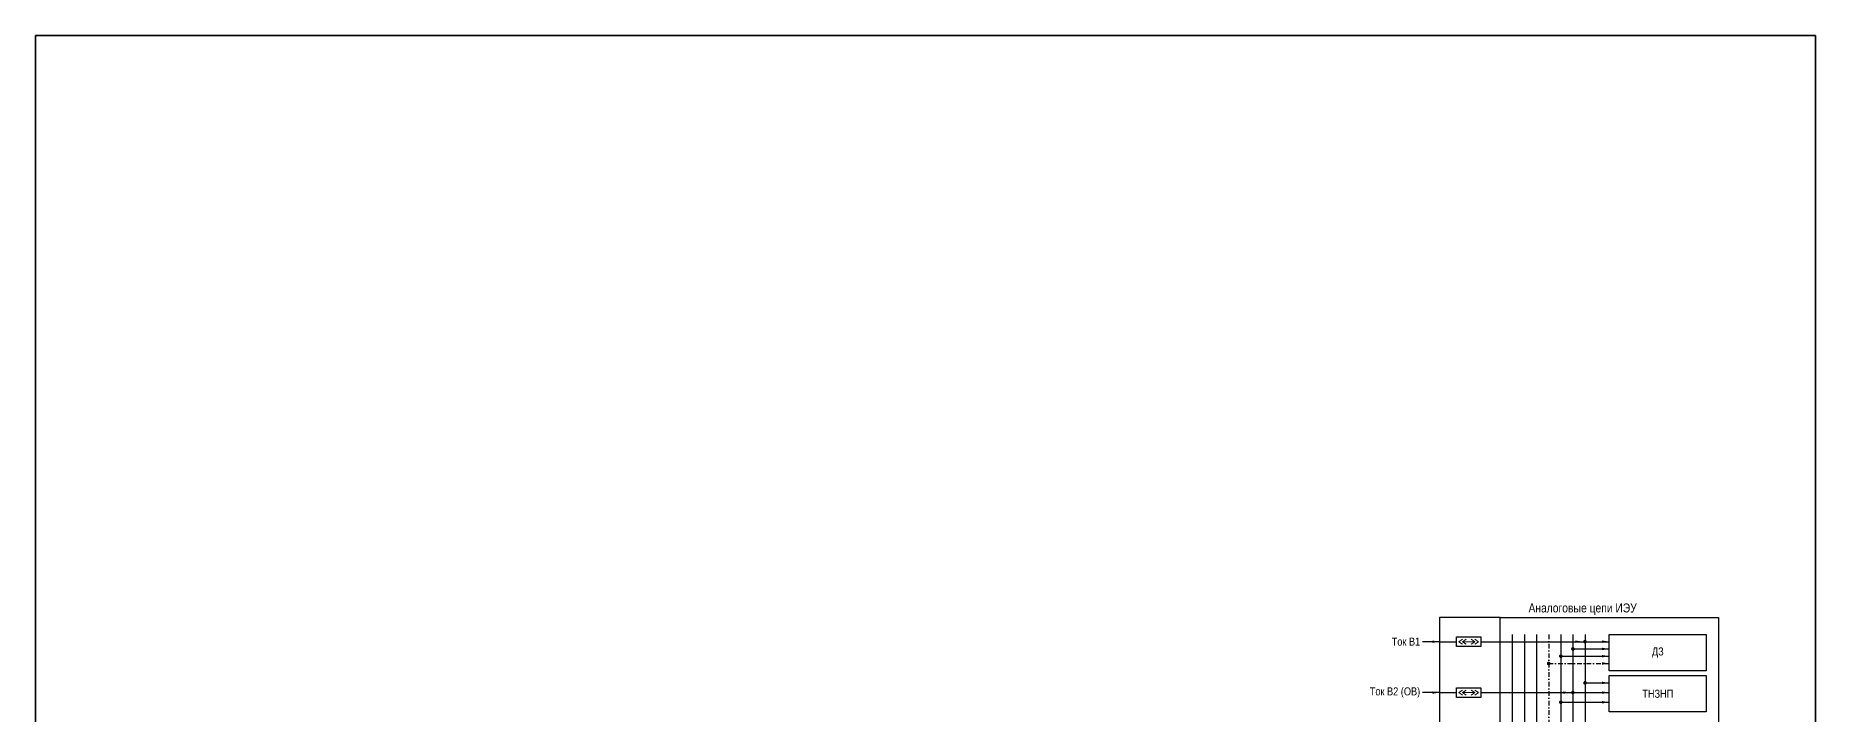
# Model space of a CAD drawing. Header units: millimetres. Extents: x -14593 to 14732, y -17400 to 5232.
# Drawn here: x 4989 to 5723, y -2939 to -2659 of the extents above; entities that cross this region are included whole.
import ezdxf

# ---------------------------------------------------------------- set-up
doc = ezdxf.new("R2010")
doc.units = ezdxf.units.MM
doc.linetypes.add('штрихпунктирная2', pattern=[12.7, 6.35, -3.175, 0, -3.175])
for name, color, linetype, lineweight in [('Основная', 7, 'Continuous', 30), ('Тонкая', 7, 'Continuous', 18), ('Цепи ТН', 200, 'Continuous', 30), ('Цепи ТТ', 23, 'Continuous', 30), ('Цепи ТТ  других присоединений', 23, 'штрихпунктирная2', 30)]:
    doc.layers.add(name, color=color, linetype=linetype, lineweight=lineweight)
doc.layers.add('Рамка', color=8, linetype='Continuous', lineweight=35, plot=False)
doc.styles.add('Narrow', font='ARIALN.TTF')

# ---------------------------------------------------------------- blocks, each defined once
blk = doc.blocks.new('Point')
at = {"layer": 'Основная', "color": 0, "const_width": 1.5}
blk.add_lwpolyline([(-0.75, 0, 1), (0.75, 0, 1)], format="xyb", close=True, dxfattribs=at)

msp = doc.modelspace()

# ---------------------------------------------------------------- linework, layer by layer
at = {"layer": 'Основная', "ltscale": 0.3}
msp.add_lwpolyline([(5593, -2899), (5568, -2899), (5568, -3112), (5593, -3112)], dxfattribs=at)
msp.add_lwpolyline([(5593, -2899), (5683, -2899), (5683, -3112), (5593, -3112)], close=True, dxfattribs=at)
at = {"layer": 'Основная'}
for points in [[(5638, -2906), (5678, -2906), (5678, -2921), (5638, -2921)], [(5575, -2907), (5585, -2907), (5585, -2911), (5575, -2911)], [(5575, -2928), (5585, -2928), (5585, -2932), (5575, -2932)], [(5638, -2923), (5678, -2923), (5678, -2938), (5638, -2938)]]:
    msp.add_lwpolyline(points, close=True, dxfattribs=at)
at = {"layer": 'Рамка', "color": 1}
msp.add_lwpolyline([(4989, -2659), (5723, -2659), (5723, -3883), (4989, -3883)], close=True, dxfattribs=at)
at = {"layer": 'Тонкая', "ltscale": 0.25}
for p, q in [((5576, -2909), (5577.5, -2908)), ((5577.5, -2910), (5576, -2909)), ((5577.5, -2909), (5579, -2908)), ((5579, -2910), (5577.5, -2909)), ((5582.5, -2909), (5581, -2908)), ((5581, -2910), (5582.5, -2909)), ((5584, -2909), (5582.5, -2908)), ((5582.5, -2910), (5584, -2909)), ((5576, -2930), (5577.5, -2929)), ((5577.5, -2931), (5576, -2930)), ((5577.5, -2930), (5579, -2929)), ((5579, -2931), (5577.5, -2930)), ((5582.5, -2930), (5581, -2929)), ((5581, -2931), (5582.5, -2930)), ((5584, -2930), (5582.5, -2929)), ((5582.5, -2931), (5584, -2930))]:
    msp.add_line(p, q, dxfattribs=at)
at = {"layer": 'Тонкая'}
for p, q in [((5582.5, -2909), (5577.5, -2909)), ((5582.5, -2930), (5577.5, -2930))]:
    msp.add_line(p, q, dxfattribs=at)
at = {"layer": 'Цепи ТН', "ltscale": 0.3}
for points in [[(5598, -2906), (5598, -3108)], [(5603, -2906), (5603, -3108)], [(5608, -2906), (5608, -3108)], [(5618, -2906), (5618, -3108)], [(5618, -2915), (5638, -2915)], [(5618, -2934), (5638, -2934)]]:
    msp.add_lwpolyline(points, dxfattribs=at)
at = {"layer": 'Цепи ТН'}
for points in [[(5638, -2915, 0, 1, 0), (5635, -2915, 0, 0, 0)], [(5638, -2934, 0, 1, 0), (5635, -2934, 0, 0, 0)]]:
    msp.add_lwpolyline(points, format="xyseb", dxfattribs=at)
at = {"layer": 'Цепи ТТ', "ltscale": 0.3}
for points in [[(5623, -2906), (5623, -3108)], [(5628, -2906), (5628, -3108)], [(5568, -2909), (5561, -2909)], [(5568, -2909), (5561, -2909)], [(5568, -2909), (5575, -2909)], [(5585, -2909), (5628, -2909)], [(5623, -2912), (5638, -2912)], [(5628, -2909), (5638, -2909)], [(5628, -2926), (5638, -2926)], [(5568, -2930), (5561, -2930)], [(5568, -2930), (5575, -2930)], [(5585, -2930), (5623, -2930)], [(5623, -2930), (5638, -2930)]]:
    msp.add_lwpolyline(points, dxfattribs=at)
at = {"layer": 'Цепи ТТ'}
for points in [[(5568, -2909, 0, 1, 0), (5565, -2909, 0, 0, 0)], [(5627, -2909, 0, 1, 0), (5624, -2909, 0, 0, 0)], [(5638, -2909, 0, 1, 0), (5635, -2909, 0, 0, 0)], [(5638, -2912, 0, 1, 0), (5635, -2912, 0, 0, 0)], [(5638, -2926, 0, 1, 0), (5635, -2926, 0, 0, 0)], [(5568, -2930, 0, 1, 0), (5565, -2930, 0, 0, 0)], [(5622, -2930, 0, 1, 0), (5619, -2930, 0, 0, 0)], [(5638, -2930, 0, 1, 0), (5635, -2930, 0, 0, 0)]]:
    msp.add_lwpolyline(points, format="xyseb", dxfattribs=at)
at = {"layer": 'Цепи ТТ  других присоединений', "ltscale": 0.3}
for points in [[(5613, -2906), (5613, -3108)], [(5613, -2918), (5638, -2918)]]:
    msp.add_lwpolyline(points, dxfattribs=at)
at = {"layer": 'Цепи ТТ  других присоединений'}
msp.add_lwpolyline([(5638, -2918, 0, 1, 0), (5635, -2918, 0, 0, 0)], format="xyseb", dxfattribs=at)

# ---------------------------------------------------------------- block references
at = {"layer": 'Цепи ТН', "xscale": 0.5, "yscale": 0.5, "zscale": 0.5}
for p in [(5618, -2915), (5618, -2934)]:
    msp.add_blockref('Point', p, dxfattribs=at)
at = {"layer": 'Цепи ТТ', "xscale": 0.5, "yscale": 0.5, "zscale": 0.5}
for p in [(5623, -2912), (5628, -2909), (5613, -2918), (5628, -2926), (5623, -2930)]:
    msp.add_blockref('Point', p, dxfattribs=at)

# ---------------------------------------------------------------- texts
at = {"layer": 'Основная', "style": 'Narrow'}
for s, insert, char_height, width, attachment_point in [('Аналоговые цепи ИЭУ', (5627, -2898), 3.7, 89, 8), ('Ток В1', (5560, -2909), 3.3, 71.4983, 6), ('ДЗ', (5658, -2913.5), 3.3, 40, 5), ('Ток В2 (ОВ)', (5560, -2930), 3.3, 71.4983, 6), ('ТНЗНП', (5658, -2930.5), 3.3, 40, 5)]:
    msp.add_mtext(s, dxfattribs=dict(at, insert=insert, char_height=char_height, width=width, attachment_point=attachment_point))

doc.saveas('drawing.dxf')
